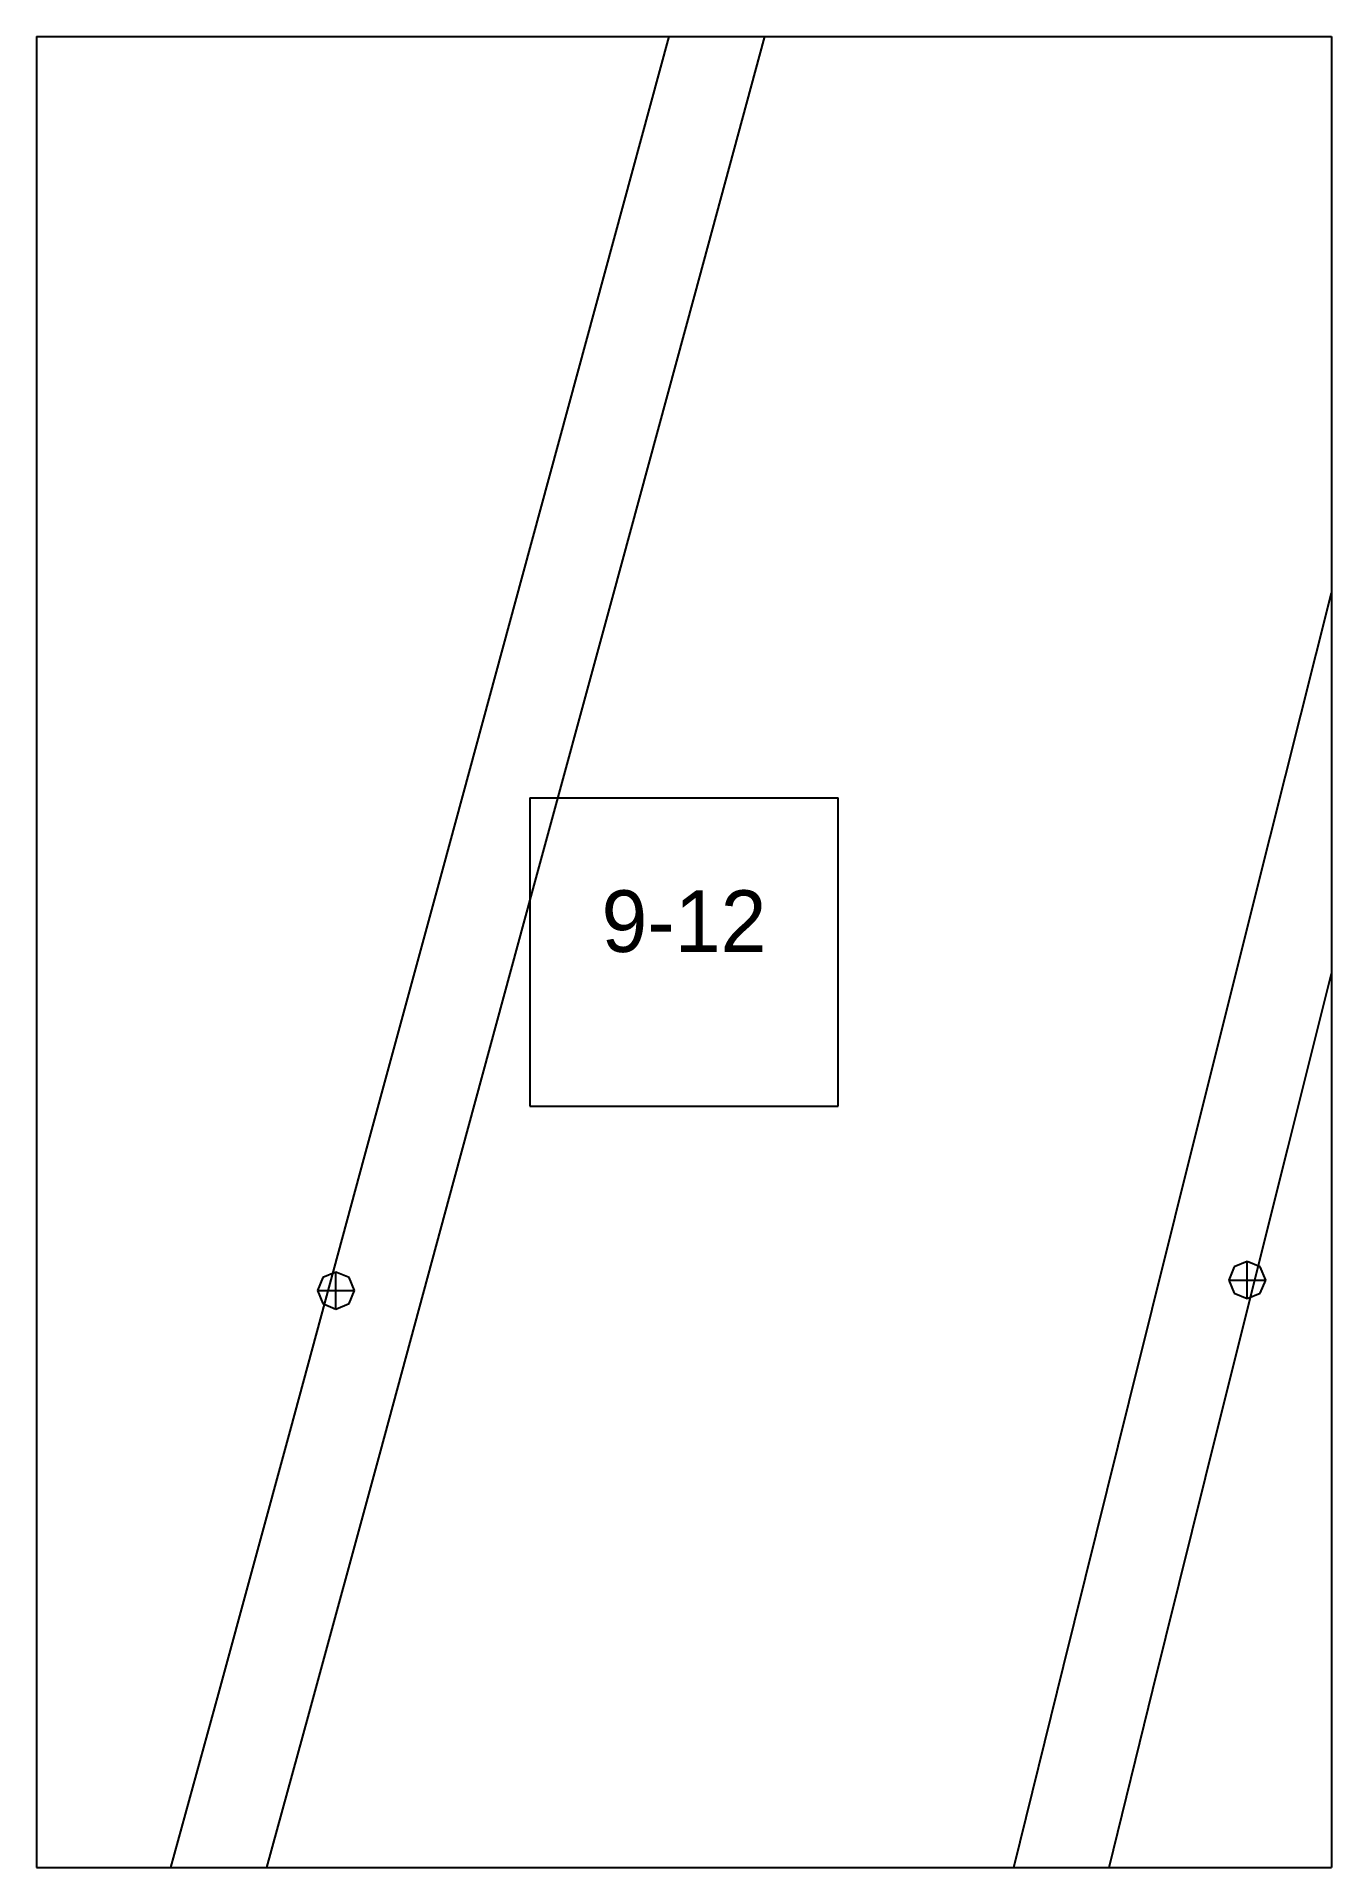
# Paper-space layout 'Plan 9-12' of a CAD drawing. Header units: metres, sheet in millimetres. Extents: x 0 to 210, y 0 to 297.
# The model-space entities are those that its viewports show. They can reach past a viewport. Long polylines and large blocks are cut down to what shows.
import ezdxf
from ezdxf.enums import TextEntityAlignment as Align

# ---------------------------------------------------------------- set-up
doc = ezdxf.new("R2010")
doc.units = ezdxf.units.M
for name, color, linetype in [('default', 7, 'Continuous'), ('TEXTLAYER', 7, 'Continuous'), ('VIEWPORTS', 7, 'Continuous')]:
    doc.layers.add(name, color=color, linetype=linetype)

msp = doc.modelspace()

# ---------------------------------------------------------------- linework, layer by layer
at = {"color": 9}
for p, q in [((2310, -2079), (2310, -2376)), ((2310, -2079), (2310, -2376)), ((2520, -2079), (2520, -2376)), ((2520, -2079), (2520, -2376)), ((2100, -2376), (2310, -2376)), ((2100, -2376), (2310, -2376)), ((2310, -2376), (2520, -2376)), ((2310, -2376), (2310, -2673)), ((2310, -2376), (2520, -2376)), ((2310, -2376), (2310, -2673)), ((2520, -2376), (2730, -2376)), ((2520, -2376), (2520, -2673)), ((2520, -2376), (2730, -2376)), ((2520, -2376), (2520, -2673)), ((2390, -2499.5), (2440, -2499.5)), ((2390, -2499.5), (2390, -2549.5)), ((2440, -2549.5), (2440, -2499.5)), ((2390, -2549.5), (2440, -2549.5)), ((2100, -2673), (2310, -2673)), ((2100, -2673), (2310, -2673)), ((2310, -2673), (2520, -2673)), ((2310, -2673), (2310, -2970)), ((2310, -2673), (2520, -2673)), ((2310, -2673), (2310, -2970)), ((2520, -2673), (2730, -2673)), ((2520, -2673), (2520, -2970)), ((2520, -2673), (2730, -2673)), ((2520, -2673), (2520, -2970))]:
    msp.add_line(p, q, dxfattribs=at)
at = {"layer": 'default', "color": 7, "linetype": 'Continuous'}
for p, q in [((2402.17, -2414.37), (2415.72, -2364.5)), ((2416.69, -2418.1), (2430.25, -2368.22)), ((2388.86, -2463.33), (2402.17, -2414.37)), ((2403.39, -2467.06), (2416.69, -2418.1)), ((2510.08, -2505.83), (2522.12, -2457.77)), ((2375.87, -2511.13), (2388.86, -2463.33)), ((2390.4, -2514.86), (2403.39, -2467.06)), ((2498.42, -2552.49), (2510.08, -2505.83)), ((2363.25, -2557.54), (2375.87, -2511.13)), ((2512.92, -2556.33), (2524.58, -2509.67)), ((2377.78, -2561.26), (2390.4, -2514.86)), ((2487.21, -2597.44), (2498.42, -2552.49)), ((2501.71, -2601.27), (2512.92, -2556.33)), ((2351.11, -2602.24), (2363.25, -2557.54)), ((2365.64, -2605.96), (2377.78, -2561.26)), ((2506.35, -2574.72), (2504.23, -2575.6)), ((2508.47, -2575.6), (2506.35, -2574.72)), ((2506.35, -2580.72), (2506.35, -2574.72)), ((2356.43, -2577.29), (2355.55, -2579.42)), ((2358.55, -2576.42), (2356.43, -2577.29)), ((2360.67, -2577.29), (2358.55, -2576.42)), ((2358.55, -2582.42), (2358.55, -2576.42)), ((2361.55, -2579.42), (2360.67, -2577.29)), ((2504.23, -2575.6), (2503.35, -2577.72)), ((2503.35, -2577.72), (2509.35, -2577.72)), ((2503.35, -2577.72), (2504.23, -2579.84)), ((2509.35, -2577.72), (2508.47, -2575.6)), ((2508.47, -2579.84), (2509.35, -2577.72)), ((2355.55, -2579.42), (2356.43, -2581.54)), ((2355.55, -2579.42), (2361.55, -2579.42)), ((2360.67, -2581.54), (2361.55, -2579.42)), ((2504.23, -2579.84), (2506.35, -2580.72)), ((2506.35, -2580.72), (2508.47, -2579.84)), ((2356.43, -2581.54), (2358.55, -2582.42)), ((2358.55, -2582.42), (2360.67, -2581.54)), ((2476.55, -2640.34), (2487.21, -2597.44)), ((2491.05, -2644.16), (2501.71, -2601.27)), ((2339.49, -2644.88), (2351.11, -2602.24)), ((2354.02, -2648.6), (2365.64, -2605.96)), ((2466.58, -2680.76), (2476.55, -2640.34)), ((2328.5, -2685.03), (2339.49, -2644.88)), ((2481.08, -2684.58), (2491.05, -2644.16)), ((2343.03, -2688.76), (2354.02, -2648.6))]:
    msp.add_line(p, q, dxfattribs=at)

# ---------------------------------------------------------------- texts
at = {"layer": 'TEXTLAYER', "color": 1}
msp.add_text('9-12', height=10, dxfattribs=at).set_placement((2415, -2524.5), align=Align.CENTER)

psp = doc.layouts.new('Plan 9-12')

# ---------------------------------------------------------------- viewports
at = {"layer": 'VIEWPORTS'}
psp.add_viewport(center=(105, 148.5), size=(210, 297), view_center_point=(2415, -2524.5), view_height=297, dxfattribs=at)

doc.saveas('drawing.dxf')
